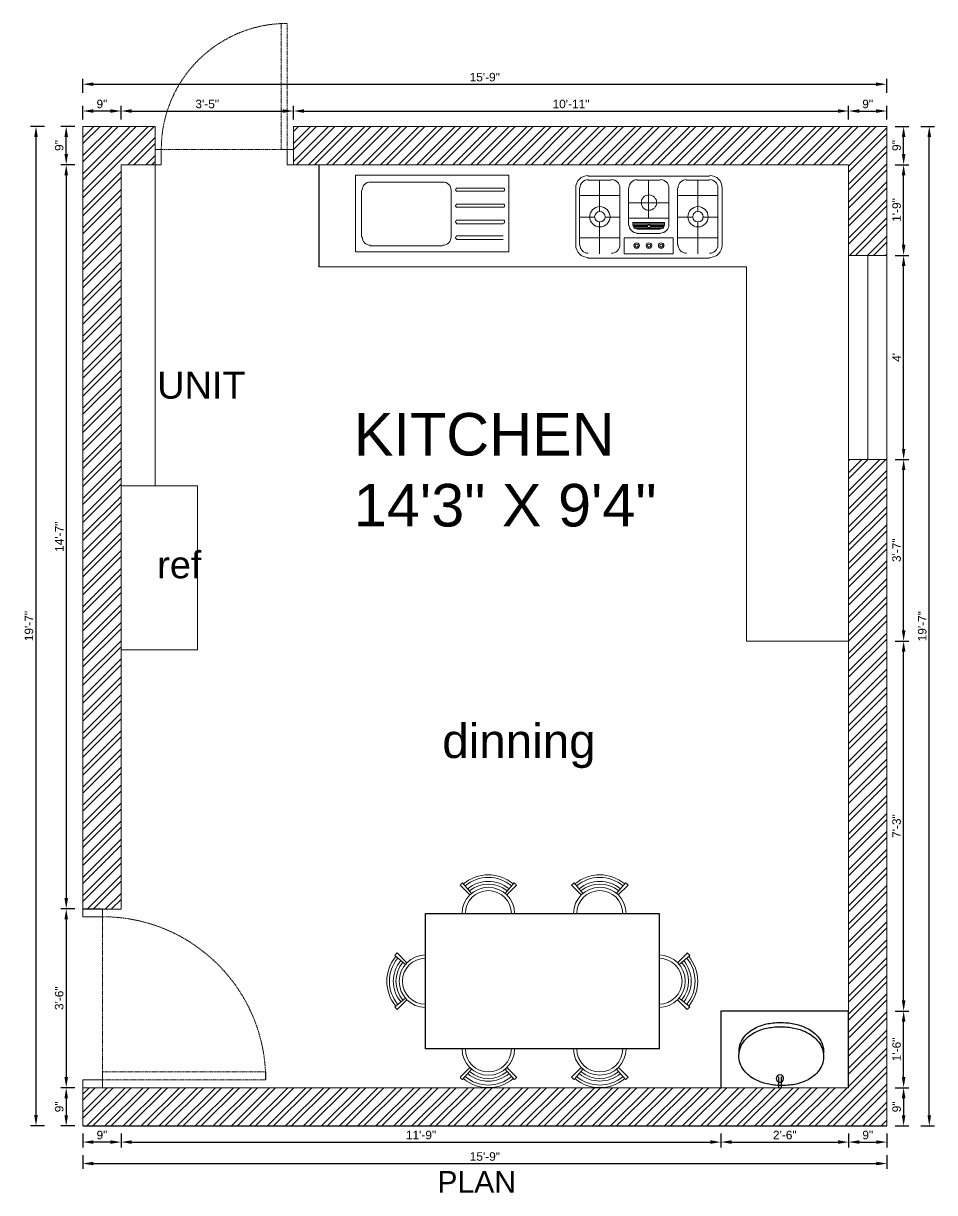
# Model space of a CAD drawing. Header units: inches. Extents: x 213 to 17763, y -4830 to 1802.
# Drawn here: x 8838.7 to 9052.9, y 1393 to 1667.9 of the extents above; entities that cross this region are included whole.
import ezdxf

# ---------------------------------------------------------------- set-up
doc = ezdxf.new("R2010")
doc.units = ezdxf.units.IN
doc.header["$MEASUREMENT"] = 0
for name, pattern in [('ACAD_ISO02W100', [15, 12, -3]), ('AUDIT_D_060311083008-3', [0]), ('DASHED2', [0.375, 0.25, -0.125]), ('HIDDEN', [0.375, 0.25, -0.125])]:
    doc.linetypes.add(name, pattern=pattern)
for name, color, linetype in [('.', 30, 'Continuous'), ('6.text', 6, 'Continuous'), ('A-DOOR', 251, 'AUDIT_D_060311083008-3'), ('A-Door-Frame', 1, 'Continuous'), ('A-Door-Swing', 8, 'HIDDEN'), ('furn', 28, 'Continuous'), ('PDF13_Text', 6, 'Continuous'), ('PDF3_Text', 1, 'Continuous'), ('SAN-FIX', 1, 'Continuous')]:
    doc.layers.add(name, color=color, linetype=linetype)
doc.layers.add('a_MUEBLE', color=3, linetype='Continuous', lineweight=5)
doc.layers.add('ROD', color=7, linetype='Continuous', lineweight=9)
doc.layers.add('PDF_Furniture', color=7, linetype='Continuous', true_color=0xdd8a6d)
doc.layers.add('PDF_SANITARY', color=7, linetype='Continuous', true_color=0x7f7f7f)
doc.styles.add('Arial', font='arial.ttf', dxfattribs={"height": 10})
doc.styles.add('PDF Arial', font='arial.ttf')
doc.styles.add('PDF TimesNewRomanPSMT', font='arial.ttf')
doc.styles.get("Standard").update_dxf_attribs({"font": 'arial.ttf'})
doc.dimstyles.new('ISO-25', dxfattribs={"dimtxt": 4.5, "dimasz": 2.5, "dimexe": 1.25, "dimexo": 0.625, "dimtad": 1, "dimdec": 0, "dimlunit": 4, "dimtxsty": 'Standard', "dimcen": 2.5, "dimadec": 0, "dimazin": 0, "dimtfac": 1, "dimtdec": 0, "dimtmove": 0, "dimatfit": 3, "dimfxl": 1, "dimarcsym": 0})

# ---------------------------------------------------------------- blocks, each defined once
blk = doc.blocks.new('FDFDF')
at = {"color": 0}
blk.add_lwpolyline([(264875.26, 829072.57), (264875.26, 829011.8), (264840.01, 829011.8), (264840.01, 829072.57)], close=True, dxfattribs=at)
at = {"layer": 'a_MUEBLE', "color": 0, "lineweight": 20}
for p, q in [((264852.81, 829077.4), (264850.27, 829079.94)), ((264853.25, 829077.8), (264850.94, 829080.55)), ((264862.03, 829077.8), (264864.33, 829080.55)), ((264862.47, 829077.4), (264865, 829079.93)), ((264834.77, 829061.54), (264832.03, 829063.85)), ((264835.18, 829061.98), (264832.64, 829064.52)), ((264880.09, 829061.98), (264882.63, 829064.52)), ((264880.5, 829061.54), (264883.24, 829063.85)), ((264834.78, 829052.76), (264832.03, 829050.46)), ((264835.18, 829052.32), (264832.64, 829049.79)), ((264880.09, 829052.32), (264882.63, 829049.79)), ((264880.49, 829052.76), (264883.24, 829050.46)), ((264834.77, 829032.55), (264832.03, 829034.85)), ((264835.18, 829032.99), (264832.64, 829035.52)), ((264880.09, 829032.99), (264882.63, 829035.52)), ((264880.5, 829032.55), (264883.24, 829034.85)), ((264834.78, 829023.77), (264832.03, 829021.46)), ((264835.18, 829023.33), (264832.64, 829020.79)), ((264880.09, 829023.33), (264882.63, 829020.79)), ((264880.49, 829023.77), (264883.24, 829021.46)), ((264852.81, 829006.97), (264850.27, 829004.43)), ((264853.25, 829006.57), (264850.94, 829003.82)), ((264862.03, 829006.57), (264864.33, 829003.82)), ((264862.47, 829006.97), (264865, 829004.44))]:
    blk.add_line(p, q, dxfattribs=at)
for centre, radius, start, end in [((264857.63, 829072.57), 10.07, 49.9841, 129.9841), ((264857.63, 829072.57), 9.39, 49.9841, 129.9841), ((264857.63, 829072.57), 10.42, 129.9841, 134.9841), ((264857.63, 829072.57), 6.83, 359.9841, 179.9841), ((264857.63, 829072.57), 8.37, 49.9841, 129.9841), ((264857.63, 829072.57), 7.68, 49.9841, 129.9841), ((264857.63, 829072.57), 10.42, 44.9841, 49.9841), ((264857.63, 829072.57), 5.98, 359.9841, 179.9841), ((264840.01, 829057.16), 10.42, 135.0159, 140.0159), ((264840.01, 829057.16), 6.83, 90.0159, 270.0159), ((264875.26, 829057.16), 6.83, 269.9841, 89.9841), ((264875.26, 829057.16), 10.42, 39.9841, 44.9841), ((264840.01, 829057.16), 10.07, 140.0159, 220.0159), ((264840.01, 829057.16), 9.39, 140.0159, 220.0159), ((264840.01, 829057.16), 8.37, 140.0159, 220.0159), ((264840.01, 829057.16), 7.68, 140.0159, 220.0159), ((264840.01, 829057.16), 5.98, 90.0159, 270.0159), ((264875.26, 829057.16), 5.98, 269.9841, 89.9841), ((264875.26, 829057.16), 7.68, 319.9841, 39.9841), ((264875.26, 829057.16), 8.37, 319.9841, 39.9841), ((264875.26, 829057.16), 9.39, 319.9841, 39.9841), ((264875.26, 829057.16), 10.07, 319.9841, 39.9841), ((264840.01, 829057.16), 10.42, 220.0159, 225.0159), ((264875.26, 829057.16), 10.42, 314.9841, 319.9841), ((264840.01, 829028.16), 10.07, 140.0159, 220.0159), ((264840.01, 829028.16), 9.39, 140.0159, 220.0159), ((264840.01, 829028.16), 8.37, 140.0159, 220.0159), ((264840.01, 829028.16), 10.42, 135.0159, 140.0159), ((264840.01, 829028.16), 6.83, 90.0159, 270.0159), ((264840.01, 829028.16), 5.98, 90.0159, 270.0159), ((264875.26, 829028.16), 6.83, 269.9841, 89.9841), ((264875.26, 829028.16), 5.98, 269.9841, 89.9841), ((264875.26, 829028.16), 8.37, 319.9841, 39.9841), ((264875.26, 829028.16), 9.39, 319.9841, 39.9841), ((264875.26, 829028.16), 10.42, 39.9841, 44.9841), ((264875.26, 829028.16), 10.07, 319.9841, 39.9841), ((264840.01, 829028.16), 7.68, 140.0159, 220.0159), ((264875.26, 829028.16), 7.68, 319.9841, 39.9841), ((264840.01, 829028.16), 10.42, 220.0159, 225.0159), ((264875.26, 829028.16), 10.42, 314.9841, 319.9841), ((264857.63, 829011.8), 6.83, 180.0159, 0.0159), ((264857.63, 829011.8), 5.98, 180.0159, 0.0159), ((264857.63, 829011.8), 7.68, 230.0159, 310.0159), ((264857.63, 829011.8), 10.42, 225.0159, 230.0159), ((264857.63, 829011.8), 10.07, 230.0159, 310.0159), ((264857.63, 829011.8), 9.39, 230.0159, 310.0159), ((264857.63, 829011.8), 8.37, 230.0159, 310.0159), ((264857.63, 829011.8), 10.42, 310.0159, 315.0159)]:
    blk.add_arc(centre, radius, start, end, dxfattribs=at)
blk = doc.blocks.new('WBB')
at = {"layer": 'SAN-FIX'}
for p, q in [((-19.08, 7.01), (-19.08, 4.41)), ((-18.43, 7.01), (-18.43, 4.41))]:
    blk.add_line(p, q, dxfattribs=at)
blk.add_lwpolyline([(-29.16, 13.03, -0.175546), (-27.86, 16.63, -0.104048), (-25.13, 18.78, -0.064612), (-22.29, 19.76, -0.05077), (-18.99, 20.09, -0.05077), (-15.68, 19.76, -0.064612), (-12.84, 18.78, -0.104048), (-10.12, 16.63, -0.175546), (-8.81, 13.03, -0.022698), (-8.83, 12.52, -0.104048)], format="xyb", dxfattribs=at)
blk.add_lwpolyline([(-29.16, 12.01, -0.175546), (-27.86, 15.61, -0.104048), (-25.13, 17.76, -0.064612), (-22.29, 18.74, -0.05077), (-18.99, 19.08, -0.05077), (-15.68, 18.74, -0.064612), (-12.84, 17.76, -0.104048), (-10.12, 15.61, -0.175546), (-8.81, 12.01, -0.175546), (-10.12, 8.41, -0.104048), (-12.84, 6.26, -0.064612), (-15.68, 5.28, -0.05077), (-18.99, 4.94, -0.05077), (-22.29, 5.28, -0.064612), (-25.13, 6.26, -0.104048), (-27.86, 8.41, -0.175546)], format="xyb", close=True, dxfattribs=at)
blk.add_circle((-18.76, 6.61), 0.894, dxfattribs=at)
blk = doc.blocks.new('*U34')
at = {"layer": 'A-Door-Frame', "lineweight": 5}
for p, q in [((0, -100), (0, 0)), ((900, -100), (900, 0))]:
    blk.add_line(p, q, dxfattribs=at)
for points in [[(0, -100), (40, -100), (40, 0), (0, 0)], [(900, -100), (860, -100), (860, 0), (900, 0)]]:
    blk.add_lwpolyline(points, dxfattribs=at)
at = {"layer": 'A-Door-Swing', "linetype": 'DASHED2', "lineweight": 5}
blk.add_line((47.3, 0), (867.3, 0), dxfattribs=at)
blk.add_lwpolyline([(40, 0), (40, 820), (80, 820), (80, 0)], close=True, dxfattribs=at)
blk.add_arc((40, 0), 820, 360, 90, dxfattribs=at)
blk = doc.blocks.new('9iuygtfdx')
at = {"layer": 'PDF_SANITARY', "color": 254, "lineweight": 5}
for points in [[(8804.29, 1162.93), (8775.75, 1162.93)], [(8772.87, 1160.05), (8772.87, 1146.65)], [(8773.73, 1160.05), (8773.73, 1146.65)], [(8781.23, 1161.93), (8775.75, 1161.93)], [(8778.49, 1161.93), (8778.49, 1154.58)], [(8783.24, 1160.05), (8783.24, 1146.65)], [(8785.26, 1160.05), (8785.26, 1151.4)], [(8792.76, 1161.93), (8787.28, 1161.93)], [(8790.02, 1161.93), (8790.02, 1152.99)], [(8794.77, 1160.05), (8794.77, 1151.4)], [(8796.79, 1160.05), (8796.79, 1146.65)], [(8804.29, 1161.93), (8798.81, 1161.93)], [(8801.55, 1161.93), (8801.55, 1154.58)], [(8806.3, 1160.05), (8806.3, 1146.65)], [(8807.31, 1160.05), (8807.31, 1146.65)], [(8783.24, 1158.32), (8773.73, 1158.32)], [(8796.79, 1158.32), (8806.3, 1158.32)], [(8794.77, 1156.59), (8785.26, 1156.59)], [(8773.73, 1153.28), (8777.34, 1153.28)], [(8778.49, 1152.13), (8778.49, 1144.63)], [(8779.79, 1153.28), (8783.24, 1153.28)], [(8794.77, 1152.99), (8785.26, 1152.99)], [(8800.4, 1153.28), (8796.79, 1153.28)], [(8801.55, 1152.13), (8801.55, 1144.63)], [(8806.3, 1153.28), (8802.7, 1153.28)], [(8793.77, 1151.69), (8786.27, 1151.69)], [(8789.73, 1151.12), (8786.27, 1151.12)], [(8789.73, 1150.97), (8786.42, 1150.97)], [(8793.48, 1150.68), (8786.56, 1150.68)], [(8792.76, 1150.4), (8787.28, 1150.4)], [(8792.76, 1149.39), (8787.28, 1149.39)], [(8793.77, 1151.12), (8790.45, 1151.12)], [(8793.62, 1150.97), (8790.45, 1150.97)], [(8783.24, 1148.38), (8773.73, 1148.38)], [(8796.79, 1148.38), (8806.3, 1148.38)], [(8804.29, 1143.62), (8775.75, 1143.62)]]:
    blk.add_lwpolyline(points, dxfattribs=at)
for points in [[(8786.27, 1151.98), (8793.77, 1151.98), (8793.77, 1151.4), (8786.27, 1151.4)], [(8784.25, 1144.63), (8795.78, 1144.63), (8795.78, 1148.38), (8784.25, 1148.38)]]:
    blk.add_lwpolyline(points, close=True, dxfattribs=at)
for centre, radius in [((8790.09, 1156.67), 1.8), ((8778.56, 1153.35), 2.38), ((8778.56, 1153.35), 1.23), ((8801.62, 1153.35), 2.38), ((8801.62, 1153.35), 1.23), ((8790.09, 1151.19), 0.36), ((8787.21, 1146.58), 0.649), ((8787.21, 1146.58), 0.36), ((8790.09, 1146.58), 0.649), ((8790.09, 1146.58), 0.36), ((8792.97, 1146.58), 0.649), ((8792.97, 1146.58), 0.36)]:
    blk.add_circle(centre, radius, dxfattribs=at)
for centre, radius, start, end in [((8775.82, 1160.12), 2.95, 90, 180), ((8804.36, 1160.12), 2.95, 360, 90), ((8775.82, 1160.12), 1.95, 90, 180), ((8781.3, 1160.12), 1.95, 0, 90), ((8787.35, 1160.12), 1.95, 90, 180), ((8792.83, 1160.12), 1.95, 0, 90), ((8798.88, 1160.12), 1.95, 90, 180), ((8804.36, 1160.12), 1.95, 0, 90), ((8787.35, 1151.48), 1.95, 180, 270), ((8787.35, 1151.48), 0.937, 180, 270), ((8792.83, 1151.48), 0.937, 270, 360), ((8792.83, 1151.48), 1.95, 270, 360), ((8775.82, 1146.72), 2.95, 180, 270), ((8775.82, 1146.72), 1.95, 180, 270), ((8781.3, 1146.72), 1.95, 270, 360), ((8798.88, 1146.72), 1.95, 180, 270), ((8804.36, 1146.72), 2.95, 270, 0), ((8804.36, 1146.72), 1.95, 270, 360)]:
    blk.add_arc(centre, radius, start, end, dxfattribs=at)
blk = doc.blocks.new('*D565')
at = {"color": 0, "linetype": 'ACAD_ISO02W100', "lineweight": -2, "transparency": 16777216}
for p, q in [((8852.66, 1651.59), (8852.66, 1654.84)), ((9041.62, 1651.59), (9041.62, 1654.84))]:
    blk.add_line(p, q, dxfattribs=at)
at = {"color": 0, "linetype": 'AUDIT_D_060311083008-3', "lineweight": -2, "transparency": 16777216}
blk.add_line((8855.16, 1653.59), (9039.12, 1653.59), dxfattribs=at)
at = {"color": 0, "transparency": 16777216}
for points in [[(8855.16, 1654.01), (8855.16, 1653.18), (8852.66, 1653.59)], [(9039.12, 1654.01), (9039.12, 1653.18), (9041.62, 1653.59)]]:
    blk.add_solid(points, dxfattribs=at)
at = {"layer": 'Defpoints', "color": 0, "transparency": 16777216}
for p in [(9041.62, 1653.59), (9041.62, 1643.67), (8852.66, 1634.67)]:
    blk.add_point(p, dxfattribs=at)
at = {"color": 0, "lineweight": 5, "transparency": 16777216, "insert": (8947.14, 1655.24), "char_height": 2, "attachment_point": 5}
blk.add_mtext('15\'-9"', dxfattribs=at)
blk = doc.blocks.new('*D566')
at = {"color": 0, "linetype": 'ACAD_ISO02W100', "lineweight": -2, "transparency": 16777216}
for p, q in [((8843.66, 1643.67), (8840.41, 1643.67)), ((8843.66, 1408.73), (8840.41, 1408.73))]:
    blk.add_line(p, q, dxfattribs=at)
at = {"color": 0, "linetype": 'AUDIT_D_060311083008-3', "lineweight": -2, "transparency": 16777216}
blk.add_line((8841.66, 1641.17), (8841.66, 1411.23), dxfattribs=at)
at = {"color": 0, "transparency": 16777216}
for points in [[(8841.24, 1641.17), (8842.08, 1641.17), (8841.66, 1643.67)], [(8841.24, 1411.23), (8842.08, 1411.23), (8841.66, 1408.73)]]:
    blk.add_solid(points, dxfattribs=at)
at = {"layer": 'Defpoints', "color": 0, "transparency": 16777216}
for p in [(8852.66, 1643.67), (8841.66, 1408.73), (8852.66, 1408.73)]:
    blk.add_point(p, dxfattribs=at)
at = {"color": 0, "lineweight": 5, "transparency": 16777216, "insert": (8840.01, 1526.2), "char_height": 2, "attachment_point": 5, "rotation": 90}
blk.add_mtext('19\'-7"', dxfattribs=at)
blk = doc.blocks.new('*D567')
at = {"color": 0, "linetype": 'ACAD_ISO02W100', "lineweight": -2, "transparency": 16777216}
for p, q in [((8850.77, 1643.67), (8847.52, 1643.67)), ((8850.77, 1634.67), (8847.52, 1634.67))]:
    blk.add_line(p, q, dxfattribs=at)
at = {"color": 0, "linetype": 'AUDIT_D_060311083008-3', "lineweight": -2, "transparency": 16777216}
blk.add_line((8848.77, 1637.17), (8848.77, 1641.17), dxfattribs=at)
at = {"color": 0, "transparency": 16777216}
for points in [[(8848.35, 1641.17), (8849.19, 1641.17), (8848.77, 1643.67)], [(8848.35, 1637.17), (8849.19, 1637.17), (8848.77, 1634.67)]]:
    blk.add_solid(points, dxfattribs=at)
at = {"layer": 'Defpoints', "color": 0, "transparency": 16777216}
for p in [(8848.77, 1643.67), (8852.66, 1643.67), (8852.66, 1634.67)]:
    blk.add_point(p, dxfattribs=at)
at = {"color": 0, "lineweight": 5, "transparency": 16777216, "insert": (8847.12, 1639.17), "char_height": 2, "attachment_point": 5, "rotation": 90}
blk.add_mtext('9"', dxfattribs=at)
blk = doc.blocks.new('*D568')
at = {"color": 0, "linetype": 'ACAD_ISO02W100', "lineweight": -2, "transparency": 16777216}
for p, q in [((8852.66, 1645.29), (8852.66, 1648.54)), ((8861.66, 1645.29), (8861.66, 1648.54))]:
    blk.add_line(p, q, dxfattribs=at)
at = {"color": 0, "linetype": 'AUDIT_D_060311083008-3', "lineweight": -2, "transparency": 16777216}
blk.add_line((8859.16, 1647.29), (8855.16, 1647.29), dxfattribs=at)
at = {"color": 0, "transparency": 16777216}
for points in [[(8855.16, 1647.7), (8855.16, 1646.87), (8852.66, 1647.29)], [(8859.16, 1647.7), (8859.16, 1646.87), (8861.66, 1647.29)]]:
    blk.add_solid(points, dxfattribs=at)
at = {"layer": 'Defpoints', "color": 0, "transparency": 16777216}
for p in [(8852.66, 1647.29), (8852.66, 1643.67), (8861.66, 1638.74)]:
    blk.add_point(p, dxfattribs=at)
at = {"color": 0, "lineweight": 5, "transparency": 16777216, "insert": (8857.16, 1648.93), "char_height": 2, "attachment_point": 5}
blk.add_mtext('9"', dxfattribs=at)
blk = doc.blocks.new('*D569')
at = {"color": 0, "linetype": 'ACAD_ISO02W100', "lineweight": -2, "transparency": 16777216}
for p, q in [((8852.66, 1401.83), (8852.66, 1398.58)), ((9041.66, 1401.83), (9041.66, 1398.58))]:
    blk.add_line(p, q, dxfattribs=at)
at = {"color": 0, "linetype": 'AUDIT_D_060311083008-3', "lineweight": -2, "transparency": 16777216}
blk.add_line((8855.16, 1399.83), (9039.16, 1399.83), dxfattribs=at)
at = {"color": 0, "transparency": 16777216}
for points in [[(8855.16, 1400.25), (8855.16, 1399.42), (8852.66, 1399.83)], [(9039.16, 1400.25), (9039.16, 1399.42), (9041.66, 1399.83)]]:
    blk.add_solid(points, dxfattribs=at)
at = {"layer": 'Defpoints', "color": 0, "transparency": 16777216}
for p in [(8852.66, 1408.73), (9041.66, 1407.7), (9041.66, 1399.83)]:
    blk.add_point(p, dxfattribs=at)
at = {"color": 0, "lineweight": 5, "transparency": 16777216, "insert": (8947.16, 1401.48), "char_height": 2, "attachment_point": 5}
blk.add_mtext('15\'-9"', dxfattribs=at)
blk = doc.blocks.new('*D570')
at = {"color": 0, "linetype": 'ACAD_ISO02W100', "lineweight": -2, "transparency": 16777216}
for p, q in [((8852.66, 1406.88), (8852.66, 1403.63)), ((8861.66, 1406.88), (8861.66, 1403.63))]:
    blk.add_line(p, q, dxfattribs=at)
at = {"color": 0, "linetype": 'AUDIT_D_060311083008-3', "lineweight": -2, "transparency": 16777216}
blk.add_line((8859.16, 1404.88), (8855.16, 1404.88), dxfattribs=at)
at = {"color": 0, "transparency": 16777216}
for points in [[(8855.16, 1405.3), (8855.16, 1404.47), (8852.66, 1404.88)], [(8859.16, 1405.3), (8859.16, 1404.47), (8861.66, 1404.88)]]:
    blk.add_solid(points, dxfattribs=at)
at = {"layer": 'Defpoints', "color": 0, "transparency": 16777216}
for p in [(8861.66, 1416.7), (8852.66, 1408.72), (8852.66, 1404.88)]:
    blk.add_point(p, dxfattribs=at)
at = {"color": 0, "lineweight": 5, "transparency": 16777216, "insert": (8857.16, 1406.53), "char_height": 2, "attachment_point": 5}
blk.add_mtext('9"', dxfattribs=at)
blk = doc.blocks.new('*D571')
at = {"color": 0, "linetype": 'ACAD_ISO02W100', "lineweight": -2, "transparency": 16777216}
for p, q in [((9043.59, 1417.67), (9046.84, 1417.67)), ((9043.59, 1408.67), (9046.84, 1408.67))]:
    blk.add_line(p, q, dxfattribs=at)
at = {"color": 0, "linetype": 'AUDIT_D_060311083008-3', "lineweight": -2, "transparency": 16777216}
blk.add_line((9045.59, 1415.17), (9045.59, 1411.17), dxfattribs=at)
at = {"color": 0, "transparency": 16777216}
for points in [[(9045.17, 1415.17), (9046.01, 1415.17), (9045.59, 1417.67)], [(9045.17, 1411.17), (9046.01, 1411.17), (9045.59, 1408.67)]]:
    blk.add_solid(points, dxfattribs=at)
at = {"layer": 'Defpoints', "color": 0, "transparency": 16777216}
for p in [(9032.62, 1417.67), (9041.62, 1408.67), (9045.59, 1408.67)]:
    blk.add_point(p, dxfattribs=at)
at = {"color": 0, "lineweight": 5, "transparency": 16777216, "insert": (9043.94, 1413.17), "char_height": 2, "attachment_point": 5, "rotation": 90}
blk.add_mtext('9"', dxfattribs=at)
blk = doc.blocks.new('*D572')
at = {"color": 0, "linetype": 'ACAD_ISO02W100', "lineweight": -2, "transparency": 16777216}
for p, q in [((9049.62, 1643.67), (9052.87, 1643.67)), ((9049.62, 1408.67), (9052.87, 1408.67))]:
    blk.add_line(p, q, dxfattribs=at)
at = {"color": 0, "linetype": 'AUDIT_D_060311083008-3', "lineweight": -2, "transparency": 16777216}
blk.add_line((9051.62, 1411.17), (9051.62, 1641.17), dxfattribs=at)
at = {"color": 0, "transparency": 16777216}
for points in [[(9051.2, 1641.17), (9052.04, 1641.17), (9051.62, 1643.67)], [(9051.2, 1411.17), (9052.04, 1411.17), (9051.62, 1408.67)]]:
    blk.add_solid(points, dxfattribs=at)
at = {"layer": 'Defpoints', "color": 0, "transparency": 16777216}
for p in [(9041.62, 1643.67), (9051.62, 1643.67), (9041.62, 1408.67)]:
    blk.add_point(p, dxfattribs=at)
at = {"color": 0, "lineweight": 5, "transparency": 16777216, "insert": (9049.97, 1526.17), "char_height": 2, "attachment_point": 5, "rotation": 90}
blk.add_mtext('19\'-7"', dxfattribs=at)
blk = doc.blocks.new('*D573')
at = {"color": 0, "linetype": 'ACAD_ISO02W100', "lineweight": -2, "transparency": 16777216}
for p, q in [((8861.66, 1406.88), (8861.66, 1403.63)), ((9002.66, 1406.88), (9002.66, 1403.63))]:
    blk.add_line(p, q, dxfattribs=at)
at = {"color": 0, "linetype": 'AUDIT_D_060311083008-3', "lineweight": -2, "transparency": 16777216}
blk.add_line((8864.16, 1404.88), (9000.16, 1404.88), dxfattribs=at)
at = {"color": 0, "transparency": 16777216}
for points in [[(8864.16, 1405.3), (8864.16, 1404.47), (8861.66, 1404.88)], [(9000.16, 1405.3), (9000.16, 1404.47), (9002.66, 1404.88)]]:
    blk.add_solid(points, dxfattribs=at)
at = {"layer": 'Defpoints', "color": 0, "transparency": 16777216}
for p in [(8861.66, 1416.7), (9002.66, 1417.67), (9002.66, 1404.88)]:
    blk.add_point(p, dxfattribs=at)
at = {"color": 0, "transparency": 16777216, "insert": (8932.16, 1406.53), "char_height": 2, "attachment_point": 5}
blk.add_mtext('11\'-9"', dxfattribs=at)
blk = doc.blocks.new('*D574')
at = {"color": 0, "linetype": 'ACAD_ISO02W100', "lineweight": -2, "transparency": 16777216}
for p, q in [((9032.66, 1406.88), (9032.66, 1403.63)), ((9041.66, 1406.88), (9041.66, 1403.63))]:
    blk.add_line(p, q, dxfattribs=at)
at = {"color": 0, "linetype": 'AUDIT_D_060311083008-3', "lineweight": -2, "transparency": 16777216}
blk.add_line((9035.16, 1404.88), (9039.16, 1404.88), dxfattribs=at)
at = {"color": 0, "transparency": 16777216}
for points in [[(9035.16, 1405.3), (9035.16, 1404.47), (9032.66, 1404.88)], [(9039.16, 1405.3), (9039.16, 1404.47), (9041.66, 1404.88)]]:
    blk.add_solid(points, dxfattribs=at)
at = {"layer": 'Defpoints', "color": 0, "transparency": 16777216}
for p in [(9032.66, 1417.67), (9041.66, 1408.67), (9041.66, 1404.88)]:
    blk.add_point(p, dxfattribs=at)
at = {"color": 0, "transparency": 16777216, "insert": (9037.16, 1406.53), "char_height": 2, "attachment_point": 5}
blk.add_mtext('9"', dxfattribs=at)
blk = doc.blocks.new('*D575')
at = {"color": 0, "linetype": 'ACAD_ISO02W100', "lineweight": -2, "transparency": 16777216}
for p, q in [((9002.66, 1406.88), (9002.66, 1403.63)), ((9032.66, 1406.88), (9032.66, 1403.63))]:
    blk.add_line(p, q, dxfattribs=at)
at = {"color": 0, "linetype": 'AUDIT_D_060311083008-3', "lineweight": -2, "transparency": 16777216}
blk.add_line((9005.16, 1404.88), (9030.16, 1404.88), dxfattribs=at)
at = {"color": 0, "transparency": 16777216}
for points in [[(9005.16, 1405.3), (9005.16, 1404.47), (9002.66, 1404.88)], [(9030.16, 1405.3), (9030.16, 1404.47), (9032.66, 1404.88)]]:
    blk.add_solid(points, dxfattribs=at)
at = {"layer": 'Defpoints', "color": 0, "transparency": 16777216}
for p in [(9002.66, 1417.67), (9032.66, 1417.67), (9032.66, 1404.88)]:
    blk.add_point(p, dxfattribs=at)
at = {"color": 0, "transparency": 16777216, "insert": (9017.66, 1406.53), "char_height": 2, "attachment_point": 5}
blk.add_mtext('2\'-6"', dxfattribs=at)
blk = doc.blocks.new('*D576')
at = {"color": 0, "linetype": 'ACAD_ISO02W100', "lineweight": -2, "transparency": 16777216}
for p, q in [((9043.59, 1435.67), (9046.84, 1435.67)), ((9043.59, 1417.67), (9046.84, 1417.67))]:
    blk.add_line(p, q, dxfattribs=at)
at = {"color": 0, "linetype": 'AUDIT_D_060311083008-3', "lineweight": -2, "transparency": 16777216}
blk.add_line((9045.59, 1420.17), (9045.59, 1433.17), dxfattribs=at)
at = {"color": 0, "transparency": 16777216}
for points in [[(9045.17, 1433.17), (9046.01, 1433.17), (9045.59, 1435.67)], [(9045.17, 1420.17), (9046.01, 1420.17), (9045.59, 1417.67)]]:
    blk.add_solid(points, dxfattribs=at)
at = {"layer": 'Defpoints', "color": 0, "transparency": 16777216}
for p in [(9032.66, 1435.67), (9045.59, 1435.67), (9032.62, 1417.67)]:
    blk.add_point(p, dxfattribs=at)
at = {"color": 0, "transparency": 16777216, "insert": (9043.94, 1426.67), "char_height": 2, "attachment_point": 5, "rotation": 90}
blk.add_mtext('1\'-6"', dxfattribs=at)
blk = doc.blocks.new('*D577')
at = {"color": 0, "linetype": 'ACAD_ISO02W100', "lineweight": -2, "transparency": 16777216}
for p, q in [((9043.59, 1522.67), (9046.84, 1522.67)), ((9043.59, 1435.67), (9046.84, 1435.67))]:
    blk.add_line(p, q, dxfattribs=at)
at = {"color": 0, "linetype": 'AUDIT_D_060311083008-3', "lineweight": -2, "transparency": 16777216}
blk.add_line((9045.59, 1438.17), (9045.59, 1520.17), dxfattribs=at)
at = {"color": 0, "transparency": 16777216}
for points in [[(9045.17, 1520.17), (9046.01, 1520.17), (9045.59, 1522.67)], [(9045.17, 1438.17), (9046.01, 1438.17), (9045.59, 1435.67)]]:
    blk.add_solid(points, dxfattribs=at)
at = {"layer": 'Defpoints', "color": 0, "transparency": 16777216}
for p in [(9032.66, 1522.67), (9045.59, 1522.67), (9032.66, 1435.67)]:
    blk.add_point(p, dxfattribs=at)
at = {"color": 0, "transparency": 16777216, "insert": (9043.94, 1479.17), "char_height": 2, "attachment_point": 5, "rotation": 90}
blk.add_mtext('7\'-3"', dxfattribs=at)
blk = doc.blocks.new('*D578')
at = {"color": 0, "linetype": 'ACAD_ISO02W100', "lineweight": -2, "transparency": 16777216}
for p, q in [((9043.59, 1565.36), (9046.84, 1565.36)), ((9043.59, 1522.67), (9046.84, 1522.67))]:
    blk.add_line(p, q, dxfattribs=at)
at = {"color": 0, "linetype": 'AUDIT_D_060311083008-3', "lineweight": -2, "transparency": 16777216}
blk.add_line((9045.59, 1525.17), (9045.59, 1562.86), dxfattribs=at)
at = {"color": 0, "transparency": 16777216}
for points in [[(9045.17, 1562.86), (9046.01, 1562.86), (9045.59, 1565.36)], [(9045.17, 1525.17), (9046.01, 1525.17), (9045.59, 1522.67)]]:
    blk.add_solid(points, dxfattribs=at)
at = {"layer": 'Defpoints', "color": 0, "transparency": 16777216}
for p in [(9041.62, 1565.36), (9045.59, 1565.36), (9032.66, 1522.67)]:
    blk.add_point(p, dxfattribs=at)
at = {"color": 0, "transparency": 16777216, "insert": (9043.94, 1544.02), "char_height": 2, "attachment_point": 5, "rotation": 90}
blk.add_mtext('3\'-7"', dxfattribs=at)
blk = doc.blocks.new('*D579')
at = {"color": 0, "linetype": 'ACAD_ISO02W100', "lineweight": -2, "transparency": 16777216}
for p, q in [((9043.59, 1613.36), (9046.84, 1613.36)), ((9043.59, 1565.36), (9046.84, 1565.36))]:
    blk.add_line(p, q, dxfattribs=at)
at = {"color": 0, "linetype": 'AUDIT_D_060311083008-3', "lineweight": -2, "transparency": 16777216}
blk.add_line((9045.59, 1567.86), (9045.59, 1610.86), dxfattribs=at)
at = {"color": 0, "transparency": 16777216}
for points in [[(9045.17, 1610.86), (9046.01, 1610.86), (9045.59, 1613.36)], [(9045.17, 1567.86), (9046.01, 1567.86), (9045.59, 1565.36)]]:
    blk.add_solid(points, dxfattribs=at)
at = {"layer": 'Defpoints', "color": 0, "transparency": 16777216}
for p in [(9041.62, 1613.36), (9045.59, 1613.36), (9041.62, 1565.36)]:
    blk.add_point(p, dxfattribs=at)
at = {"color": 0, "transparency": 16777216, "insert": (9043.97, 1589.36), "char_height": 2, "attachment_point": 5, "rotation": 90}
blk.add_mtext("4'", dxfattribs=at)
blk = doc.blocks.new('*D580')
at = {"color": 0, "linetype": 'ACAD_ISO02W100', "lineweight": -2, "transparency": 16777216}
for p, q in [((9043.59, 1634.67), (9046.84, 1634.67)), ((9043.59, 1613.36), (9046.84, 1613.36))]:
    blk.add_line(p, q, dxfattribs=at)
at = {"color": 0, "linetype": 'AUDIT_D_060311083008-3', "lineweight": -2, "transparency": 16777216}
blk.add_line((9045.59, 1615.86), (9045.59, 1632.17), dxfattribs=at)
at = {"color": 0, "transparency": 16777216}
for points in [[(9045.17, 1632.17), (9046.01, 1632.17), (9045.59, 1634.67)], [(9045.17, 1615.86), (9046.01, 1615.86), (9045.59, 1613.36)]]:
    blk.add_solid(points, dxfattribs=at)
at = {"layer": 'Defpoints', "color": 0, "transparency": 16777216}
for p in [(9032.66, 1634.67), (9045.59, 1634.67), (9041.62, 1613.36)]:
    blk.add_point(p, dxfattribs=at)
at = {"color": 0, "transparency": 16777216, "insert": (9043.94, 1624.02), "char_height": 2, "attachment_point": 5, "rotation": 90}
blk.add_mtext('1\'-9"', dxfattribs=at)
blk = doc.blocks.new('*D581')
at = {"color": 0, "linetype": 'ACAD_ISO02W100', "lineweight": -2, "transparency": 16777216}
for p, q in [((9043.59, 1643.67), (9046.84, 1643.67)), ((9043.59, 1634.67), (9046.84, 1634.67))]:
    blk.add_line(p, q, dxfattribs=at)
at = {"color": 0, "linetype": 'AUDIT_D_060311083008-3', "lineweight": -2, "transparency": 16777216}
blk.add_line((9045.59, 1637.17), (9045.59, 1641.17), dxfattribs=at)
at = {"color": 0, "transparency": 16777216}
for points in [[(9045.17, 1641.17), (9046.01, 1641.17), (9045.59, 1643.67)], [(9045.17, 1637.17), (9046.01, 1637.17), (9045.59, 1634.67)]]:
    blk.add_solid(points, dxfattribs=at)
at = {"layer": 'Defpoints', "color": 0, "transparency": 16777216}
for p in [(9041.66, 1643.67), (9045.59, 1643.67), (9032.66, 1634.67)]:
    blk.add_point(p, dxfattribs=at)
at = {"color": 0, "transparency": 16777216, "insert": (9043.94, 1639.17), "char_height": 2, "attachment_point": 5, "rotation": 90}
blk.add_mtext('9"', dxfattribs=at)
blk = doc.blocks.new('*D582')
at = {"color": 0, "linetype": 'ACAD_ISO02W100', "lineweight": -2, "transparency": 16777216}
for p, q in [((8861.66, 1645.29), (8861.66, 1648.54)), ((8902.16, 1645.29), (8902.16, 1648.54))]:
    blk.add_line(p, q, dxfattribs=at)
at = {"color": 0, "linetype": 'AUDIT_D_060311083008-3', "lineweight": -2, "transparency": 16777216}
blk.add_line((8864.16, 1647.29), (8899.66, 1647.29), dxfattribs=at)
at = {"color": 0, "transparency": 16777216}
for points in [[(8864.16, 1647.7), (8864.16, 1646.87), (8861.66, 1647.29)], [(8899.66, 1647.7), (8899.66, 1646.87), (8902.16, 1647.29)]]:
    blk.add_solid(points, dxfattribs=at)
at = {"layer": 'Defpoints', "color": 0, "transparency": 16777216}
for p in [(8902.16, 1647.29), (8902.16, 1643.67), (8861.66, 1638.74)]:
    blk.add_point(p, dxfattribs=at)
at = {"color": 0, "transparency": 16777216, "insert": (8881.91, 1648.93), "char_height": 2, "attachment_point": 5}
blk.add_mtext('3\'-5"', dxfattribs=at)
blk = doc.blocks.new('*D583')
at = {"color": 0, "linetype": 'ACAD_ISO02W100', "lineweight": -2, "transparency": 16777216}
for p, q in [((8902.16, 1645.29), (8902.16, 1648.54)), ((9032.66, 1645.29), (9032.66, 1648.54))]:
    blk.add_line(p, q, dxfattribs=at)
at = {"color": 0, "linetype": 'AUDIT_D_060311083008-3', "lineweight": -2, "transparency": 16777216}
blk.add_line((8904.66, 1647.29), (9030.16, 1647.29), dxfattribs=at)
at = {"color": 0, "transparency": 16777216}
for points in [[(8904.66, 1647.7), (8904.66, 1646.87), (8902.16, 1647.29)], [(9030.16, 1647.7), (9030.16, 1646.87), (9032.66, 1647.29)]]:
    blk.add_solid(points, dxfattribs=at)
at = {"layer": 'Defpoints', "color": 0, "transparency": 16777216}
for p in [(9032.66, 1647.29), (8902.16, 1643.67), (9032.66, 1634.67)]:
    blk.add_point(p, dxfattribs=at)
at = {"color": 0, "transparency": 16777216, "insert": (8967.41, 1648.93), "char_height": 2, "attachment_point": 5}
blk.add_mtext('10\'-11"', dxfattribs=at)
blk = doc.blocks.new('*D584')
at = {"color": 0, "linetype": 'ACAD_ISO02W100', "lineweight": -2, "transparency": 16777216}
for p, q in [((9032.66, 1645.29), (9032.66, 1648.54)), ((9041.62, 1645.29), (9041.62, 1648.54))]:
    blk.add_line(p, q, dxfattribs=at)
at = {"color": 0, "linetype": 'AUDIT_D_060311083008-3', "lineweight": -2, "transparency": 16777216}
blk.add_line((9035.16, 1647.29), (9039.12, 1647.29), dxfattribs=at)
at = {"color": 0, "transparency": 16777216}
for points in [[(9035.16, 1647.7), (9035.16, 1646.87), (9032.66, 1647.29)], [(9039.12, 1647.7), (9039.12, 1646.87), (9041.62, 1647.29)]]:
    blk.add_solid(points, dxfattribs=at)
at = {"layer": 'Defpoints', "color": 0, "transparency": 16777216}
for p in [(9041.62, 1647.29), (9041.62, 1643.67), (9032.66, 1634.67)]:
    blk.add_point(p, dxfattribs=at)
at = {"color": 0, "transparency": 16777216, "insert": (9037.14, 1648.93), "char_height": 2, "attachment_point": 5}
blk.add_mtext('9"', dxfattribs=at)
blk = doc.blocks.new('*D585')
at = {"color": 0, "linetype": 'ACAD_ISO02W100', "lineweight": -2, "transparency": 16777216}
for p, q in [((8850.77, 1634.67), (8847.52, 1634.67)), ((8850.77, 1459.73), (8847.52, 1459.73))]:
    blk.add_line(p, q, dxfattribs=at)
at = {"color": 0, "linetype": 'AUDIT_D_060311083008-3', "lineweight": -2, "transparency": 16777216}
blk.add_line((8848.77, 1632.17), (8848.77, 1462.23), dxfattribs=at)
at = {"color": 0, "transparency": 16777216}
for points in [[(8848.35, 1632.17), (8849.19, 1632.17), (8848.77, 1634.67)], [(8848.35, 1462.23), (8849.19, 1462.23), (8848.77, 1459.73)]]:
    blk.add_solid(points, dxfattribs=at)
at = {"layer": 'Defpoints', "color": 0, "transparency": 16777216}
for p in [(8852.66, 1634.67), (8848.77, 1459.73), (8852.66, 1459.73)]:
    blk.add_point(p, dxfattribs=at)
at = {"color": 0, "transparency": 16777216, "insert": (8847.14, 1547.2), "char_height": 2, "attachment_point": 5, "rotation": 90}
blk.add_mtext('14\'-7"', dxfattribs=at)
blk = doc.blocks.new('*D586')
at = {"color": 0, "linetype": 'ACAD_ISO02W100', "lineweight": -2, "transparency": 16777216}
for p, q in [((8850.77, 1459.73), (8847.52, 1459.73)), ((8850.77, 1417.67), (8847.52, 1417.67))]:
    blk.add_line(p, q, dxfattribs=at)
at = {"color": 0, "linetype": 'AUDIT_D_060311083008-3', "lineweight": -2, "transparency": 16777216}
blk.add_line((8848.77, 1457.23), (8848.77, 1420.17), dxfattribs=at)
at = {"color": 0, "transparency": 16777216}
for points in [[(8848.35, 1457.23), (8849.19, 1457.23), (8848.77, 1459.73)], [(8848.35, 1420.17), (8849.19, 1420.17), (8848.77, 1417.67)]]:
    blk.add_solid(points, dxfattribs=at)
at = {"layer": 'Defpoints', "color": 0, "transparency": 16777216}
for p in [(8852.66, 1459.73), (8848.77, 1417.67), (8852.66, 1417.67)]:
    blk.add_point(p, dxfattribs=at)
at = {"color": 0, "transparency": 16777216, "insert": (8847.12, 1438.7), "char_height": 2, "attachment_point": 5, "rotation": 90}
blk.add_mtext('3\'-6"', dxfattribs=at)
blk = doc.blocks.new('*D587')
at = {"color": 0, "linetype": 'ACAD_ISO02W100', "lineweight": -2, "transparency": 16777216}
for p, q in [((8850.77, 1417.67), (8847.52, 1417.67)), ((8850.77, 1408.67), (8847.52, 1408.67))]:
    blk.add_line(p, q, dxfattribs=at)
at = {"color": 0, "linetype": 'AUDIT_D_060311083008-3', "lineweight": -2, "transparency": 16777216}
blk.add_line((8848.77, 1415.17), (8848.77, 1411.17), dxfattribs=at)
at = {"color": 0, "transparency": 16777216}
for points in [[(8848.35, 1415.17), (8849.19, 1415.17), (8848.77, 1417.67)], [(8848.35, 1411.17), (8849.19, 1411.17), (8848.77, 1408.67)]]:
    blk.add_solid(points, dxfattribs=at)
at = {"layer": 'Defpoints', "color": 0, "transparency": 16777216}
for p in [(8852.66, 1417.67), (8848.77, 1408.67), (8852.66, 1408.67)]:
    blk.add_point(p, dxfattribs=at)
at = {"color": 0, "transparency": 16777216, "insert": (8847.12, 1413.17), "char_height": 2, "attachment_point": 5, "rotation": 90}
blk.add_mtext('9"', dxfattribs=at)

msp = doc.modelspace()

# ---------------------------------------------------------------- hatches: boundary and pattern name
at = {"layer": '.', "lineweight": 5}
h = msp.add_hatch(dxfattribs=at)
h.set_pattern_fill('ANSI32', color=1, scale=8)
h.set_pattern_definition([(45, (188.205, 469.0847), (-2.1213203, 2.1213203), []), (45, (189.6193, 469.0847), (-2.1213203, 2.1213203), [])])
h.paths.add_polyline_path([(9041.66, 1643.67), (8915.29, 1643.67), (8902.16, 1643.67), (8902.16, 1634.67), (9032.66, 1634.67), (9032.66, 1613.36), (9041.66, 1613.36)])
h.paths.add_polyline_path([(9041.66, 1565.36), (9032.66, 1565.36), (9032.66, 1463.67), (9032.66, 1417.67), (9016.16, 1417.67), (8861.66, 1417.67), (8852.66, 1417.67), (8852.66, 1408.67), (9041.66, 1408.67)])
h.paths.add_polyline_path([(8861.66, 1634.67), (8869.66, 1634.67), (8869.66, 1638.28), (8869.66, 1643.67), (8852.66, 1643.67), (8852.66, 1459.73), (8857.33, 1459.73), (8861.66, 1459.67)])

# ---------------------------------------------------------------- linework, layer by layer
for p, q in [((8908.16, 1634.67), (8908.16, 1610.67)), ((9032.66, 1435.67), (9002.66, 1435.67)), ((9002.66, 1435.67), (9002.66, 1417.67)), ((9032.66, 1417.67), (9032.66, 1435.67)), ((8852.66, 1408.67), (9041.66, 1408.67))]:
    msp.add_line(p, q)
at = {"layer": 'PDF_Furniture', "lineweight": 0}
for points in [[(8916.75, 1615.6), (8916.75, 1614.16), (8916.75, 1632.18), (8952.78, 1632.18), (8952.78, 1614.16), (8951.77, 1614.16)], [(8937.21, 1630.59), (8920.21, 1630.59)], [(8918.19, 1628.58), (8918.19, 1617.62)], [(8939.23, 1617.62), (8939.23, 1628.58)], [(8940.24, 1628.58), (8940.24, 1628.86)], [(8951.48, 1629.15), (8940.53, 1629.15)], [(8951.48, 1628.43), (8940.53, 1628.43)], [(8951.77, 1628.58), (8951.77, 1628.86)], [(8940.24, 1624.83), (8940.24, 1625.12)], [(8951.48, 1625.4), (8940.53, 1625.4)], [(8951.48, 1624.68), (8940.53, 1624.68)], [(8951.77, 1624.83), (8951.77, 1625.12)], [(8940.24, 1621.08), (8940.24, 1621.37)], [(8951.48, 1621.66), (8940.53, 1621.66)], [(8951.48, 1620.79), (8940.53, 1620.79)], [(8951.77, 1621.08), (8951.77, 1621.37)], [(8940.24, 1617.33), (8940.24, 1617.62)], [(8951.48, 1617.91), (8940.53, 1617.91)], [(8951.48, 1617.05), (8940.53, 1617.05)], [(8952.78, 1614.16), (8916.75, 1614.16)], [(8937.21, 1615.6), (8920.21, 1615.6)]]:
    msp.add_lwpolyline(points, dxfattribs=at)
for centre, radius, start, end in [((8920.28, 1628.65), 1.95, 90, 180), ((8937.29, 1628.65), 1.95, 0, 90), ((8940.6, 1628.94), 0.216, 89.9999, 180.0001), ((8940.6, 1628.65), 0.216, 179.9999, 270.0001), ((8951.55, 1628.94), 0.216, 359.9999, 90.0001), ((8951.55, 1628.65), 0.216, 269.9999, 0.0001), ((8940.6, 1625.19), 0.216, 89.9999, 180.0001), ((8940.6, 1624.9), 0.216, 179.9999, 270.0001), ((8951.55, 1625.19), 0.216, 359.9999, 90.0001), ((8951.55, 1624.9), 0.216, 269.9999, 0.0001), ((8940.6, 1621.44), 0.216, 89.9999, 180.0001), ((8940.6, 1621.15), 0.216, 179.9999, 270.0001), ((8951.55, 1621.44), 0.216, 359.9999, 90.0001), ((8951.55, 1621.15), 0.216, 269.9999, 0.0001), ((8920.28, 1617.69), 1.95, 180, 270), ((8937.29, 1617.69), 1.95, 270, 360), ((8940.6, 1617.69), 0.216, 89.9999, 180.0001), ((8940.6, 1617.41), 0.216, 179.9999, 270.0001)]:
    msp.add_arc(centre, radius, start, end, dxfattribs=at)
at = {"layer": 'ROD'}
for p, q in [((8869.66, 1643.67), (8852.66, 1643.67)), ((8852.66, 1643.67), (8852.66, 1459.67)), ((9041.66, 1643.67), (8915.29, 1643.67)), ((9041.66, 1408.67), (9041.66, 1643.67)), ((8861.66, 1634.67), (8869.66, 1634.67)), ((8861.66, 1459.67), (8861.66, 1634.67)), ((8861.66, 1634.67), (8869.66, 1634.67)), ((8902.16, 1634.67), (9032.66, 1634.67)), ((9032.66, 1634.67), (9032.66, 1463.67)), ((9032.66, 1417.67), (9032.66, 1463.67)), ((8852.66, 1459.67), (8861.66, 1459.67)), ((8852.66, 1417.67), (8852.66, 1408.67)), ((8861.66, 1417.67), (8852.66, 1417.67)), ((9032.66, 1417.67), (8861.66, 1417.67))]:
    msp.add_line(p, q, dxfattribs=at)
at = {"layer": 'ROD', "color": 5}
msp.add_line((9037.16, 1565.36), (9037.16, 1613.36), dxfattribs=at)
at = {"layer": 'ROD', "color": 251, "true_color": 0x636466}
for p, q in [((8908.16, 1610.67), (9008.66, 1610.67)), ((9008.66, 1610.67), (9008.66, 1522.67))]:
    msp.add_line(p, q, dxfattribs=at)
at = {"layer": 'ROD'}
for points in [[(8869.66, 1634.67), (8869.66, 1643.67)], [(8902.16, 1643.67), (8902.16, 1634.67)], [(8902.16, 1643.67), (8921.79, 1643.67)], [(8915.29, 1643.67), (8921.79, 1643.67)], [(9008.66, 1522.67), (9032.66, 1522.67)]]:
    msp.add_lwpolyline(points, dxfattribs=at)
at = {"layer": 'ROD', "color": 252, "true_color": 0x939598}
msp.add_lwpolyline([(8869.66, 1634.67), (8861.66, 1634.67), (8861.66, 1559.13), (8869.66, 1559.13)], close=True, dxfattribs=at)
at = {"layer": 'ROD', "color": 5}
msp.add_lwpolyline([(9041.66, 1613.36), (9032.66, 1613.36), (9032.66, 1565.36), (9041.66, 1565.36)], close=True, dxfattribs=at)
at = {"layer": 'ROD'}
msp.add_lwpolyline([(8879.66, 1520.63), (8861.66, 1520.63), (8861.66, 1559.13), (8879.66, 1559.13)], close=True, dxfattribs=at)

# ---------------------------------------------------------------- block references
msp.add_blockref('9iuygtfdx', (195.64, 469.08))
at = {"layer": 'A-DOOR', "lineweight": 5, "xscale": -0.03611111111109516, "yscale": 0.03611111111109516, "zscale": 0.03611111111109516}
msp.add_blockref('*U34', (8902.16, 1638.28), dxfattribs=at)
at = {"layer": 'A-DOOR', "lineweight": 5, "xscale": -0.04672722581929388, "yscale": 0.04672722581929388, "zscale": 0.04672722581929388, "rotation": 270}
msp.add_blockref('*U34', (8857.33, 1417.67), dxfattribs=at)
at = {"layer": 'furn', "color": 241, "true_color": 0xf7abae, "xscale": 0.9032898589369456, "yscale": 0.9032898589369456, "zscale": 0.9032898589369456, "rotation": 270.0036969813815}
msp.add_blockref('FDFDF', (-739920.18, 240637.59), dxfattribs=at)
at = {"layer": 'SAN-FIX', "xscale": -0.978079365962185, "yscale": 0.9780793680751231, "zscale": 0.9780793664684282, "rotation": 358.9590447635138}
msp.add_blockref('WBB', (8998.05, 1413.68), dxfattribs=at)

# ---------------------------------------------------------------- texts
at = {"layer": '6.text', "attachment_point": 1, "style": 'Arial'}
for s, width, gutter_width, insert, char_height in [('KITCHEN\\P14\'3" X 9\'4"', 85.5749, 87.73, (8916.35, 1576.29), 10), ('dinning', 81.6265, 53, (8937.16, 1503.18), 8)]:
    msp.add_mtext_dynamic_manual_height_columns(s, width=width, gutter_width=gutter_width, heights=[0], dxfattribs=dict(at, insert=insert, char_height=char_height))
at = {"layer": 'PDF13_Text', "char_height": 6.379, "width": 36.064, "attachment_point": 4, "style": 'PDF TimesNewRomanPSMT'}
for s, insert in [('\\PUNIT', (8870.15, 1588.13)), ('\\Pref', (8870.15, 1545.88))]:
    msp.add_mtext(s, dxfattribs=dict(at, insert=insert))
at = {"layer": 'PDF3_Text', "lineweight": 5, "insert": (8936, 1393), "char_height": 5.069, "attachment_point": 7, "style": 'PDF Arial'}
msp.add_mtext('PLAN', dxfattribs=at)

# ---------------------------------------------------------------- dimensions: what is measured, and where the dimension line sits
at = {"lineweight": 5}
for base, p1, p2, picture, middle in [((9041.62, 1653.59), (8852.66, 1634.67), (9041.62, 1643.67), '*D565', (8947.14, 1655.24)), ((8852.66, 1647.29), (8861.66, 1638.74), (8852.66, 1643.67), '*D568', (8857.16, 1648.93)), ((8852.66, 1404.88), (8861.66, 1416.7), (8852.66, 1408.72), '*D570', (8857.16, 1406.53)), ((9041.66, 1399.83), (8852.66, 1408.73), (9041.66, 1407.7), '*D569', (8947.16, 1401.48))]:
    dim = msp.add_linear_dim(base=base, p1=p1, p2=p2, dimstyle='ISO-25', override={"dimtxt": 2, "dimtmove": 1, "dimfxl": 2, "dimfxlon": 1, "dimarcsym": 2}, dxfattribs=at)
    dim.commit()
    dim.dimension.update_dxf_attribs({"geometry": picture, "text_midpoint": middle})
for base, p1, p2, picture, middle in [((8902.15893588, 1647.28567687), (8861.65893588, 1638.7350426), (8902.15893588, 1643.67052647), '*D582', (8881.90893588, 1648.93250498)), ((9032.65893588, 1647.28567687), (8902.15893588, 1643.67052647), (9032.65893588, 1634.67052647), '*D583', (8967.40893588, 1648.93182285)), ((9041.62, 1647.29), (9032.66, 1634.67), (9041.62, 1643.67), '*D584', (9037.14, 1648.93)), ((9002.66, 1404.88), (8861.66, 1416.7), (9002.66, 1417.67), '*D573', (8932.16, 1406.53)), ((9032.66, 1404.88), (9002.66, 1417.67), (9032.66, 1417.67), '*D575', (9017.66, 1406.53)), ((9041.66, 1404.88), (9032.66, 1417.67), (9041.66, 1408.67), '*D574', (9037.16, 1406.53))]:
    dim = msp.add_linear_dim(base=base, p1=p1, p2=p2, dimstyle='ISO-25', override={"dimtxt": 2, "dimtmove": 1, "dimfxl": 2, "dimfxlon": 1, "dimarcsym": 2})
    dim.commit()
    dim.dimension.update_dxf_attribs({"geometry": picture, "text_midpoint": middle})
for base, p1, p2, picture, middle in [((8841.66, 1408.73), (8852.66, 1643.67), (8852.66, 1408.73), '*D566', (8840.01, 1526.2)), ((8848.77, 1643.67), (8852.66, 1634.67), (8852.66, 1643.67), '*D567', (8847.12, 1639.17)), ((9051.62, 1643.67), (9041.62, 1408.67), (9041.62, 1643.67), '*D572', (9049.97, 1526.17)), ((9045.59, 1408.67), (9032.62, 1417.67), (9041.62, 1408.67), '*D571', (9043.94, 1413.17))]:
    dim = msp.add_linear_dim(base=base, p1=p1, p2=p2, angle=90, dimstyle='ISO-25', override={"dimtxt": 2, "dimtmove": 1, "dimfxl": 2, "dimfxlon": 1, "dimarcsym": 2}, dxfattribs=at)
    dim.commit()
    dim.dimension.update_dxf_attribs({"geometry": picture, "text_midpoint": middle})
for base, p1, p2, picture, middle in [((9045.59, 1643.67), (9032.66, 1634.67), (9041.66, 1643.67), '*D581', (9043.94, 1639.17)), ((8848.77, 1459.73), (8852.66, 1634.67), (8852.66, 1459.73), '*D585', (8847.14, 1547.2)), ((9045.59, 1634.67), (9041.62, 1613.36), (9032.66, 1634.67), '*D580', (9043.94, 1624.02)), ((9045.59, 1613.36), (9041.62, 1565.36), (9041.62, 1613.36), '*D579', (9043.97, 1589.36)), ((9045.59, 1565.36), (9032.66, 1522.67), (9041.62, 1565.36), '*D578', (9043.94, 1544.02)), ((9045.59, 1522.67), (9032.66, 1435.67), (9032.66, 1522.67), '*D577', (9043.94, 1479.17)), ((8848.77, 1417.67), (8852.66, 1459.73), (8852.66, 1417.67), '*D586', (8847.12, 1438.7)), ((9045.59, 1435.67), (9032.62, 1417.67), (9032.66, 1435.67), '*D576', (9043.94, 1426.67)), ((8848.77, 1408.67), (8852.66, 1417.67), (8852.66, 1408.67), '*D587', (8847.12, 1413.17))]:
    dim = msp.add_linear_dim(base=base, p1=p1, p2=p2, angle=90, dimstyle='ISO-25', override={"dimtxt": 2, "dimtmove": 1, "dimfxl": 2, "dimfxlon": 1, "dimarcsym": 2})
    dim.commit()
    dim.dimension.update_dxf_attribs({"geometry": picture, "text_midpoint": middle})

doc.saveas('drawing.dxf')
